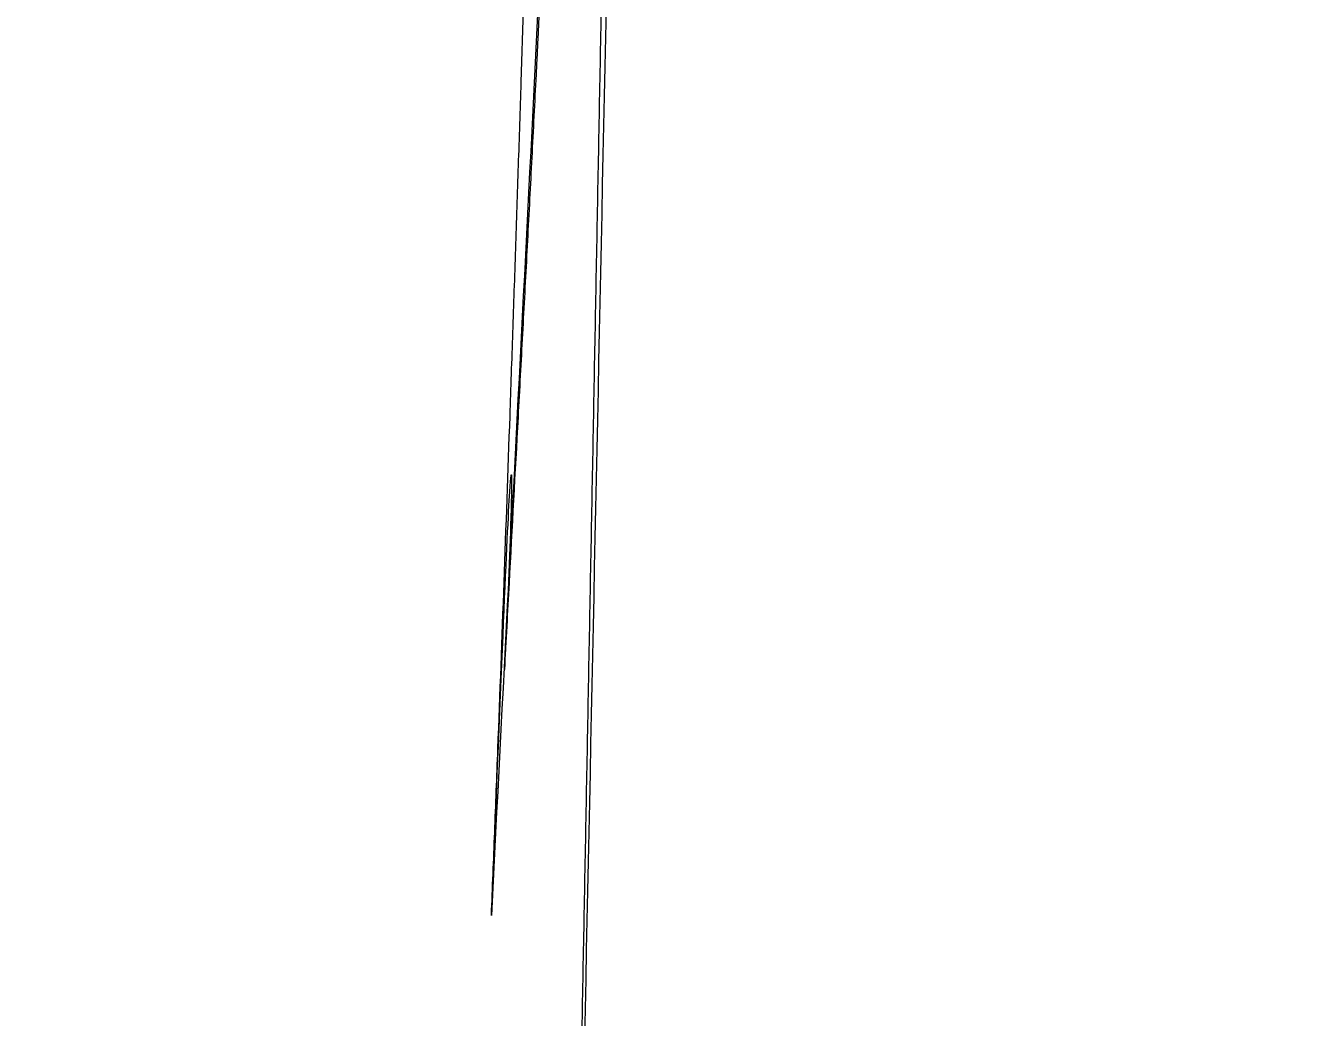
# Model space of a CAD drawing. Header units: millimetres. Extents: x 8883 to 11259, y -10160 to -6800.
# Drawn here: x 9721.9 to 9788.3, y -8529.9 to -8478.6 of the extents above; entities that cross this region are included whole.
import ezdxf

# ---------------------------------------------------------------- set-up
doc = ezdxf.new("R2010")
doc.units = ezdxf.units.MM
doc.layers.add('DIM', color=5, linetype='Continuous', lineweight=13)
doc.styles.add('ARIAL', font='arial.ttf')
doc.dimstyles.get("Standard").update_dxf_attribs({"dimtxt": 15, "dimasz": 15, "dimexe": 0.18, "dimexo": 0.0625, "dimgap": 4, "dimtad": 0, "dimdec": 1, "dimdsep": 46, "dimtxsty": 'ARIAL', "dimcen": 0, "dimclrd": 5, "dimclre": 5, "dimclrt": 5, "dimadec": 0, "dimazin": 0, "dimtfac": 1, "dimtdec": 1, "dimtofl": 0, "dimtmove": 0, "dimatfit": 3, "dimfxl": 1, "dimtolj": 1, "dimtzin": 0, "dimarcsym": 0})

# ---------------------------------------------------------------- blocks, each defined once
blk = doc.blocks.new('*D185')
at = {"layer": 'Defpoints', "color": 0, "transparency": 16777216}
for p in [(9678.596, -7626.145), (9989.37, -9683.127), (10114.894, -9683.127)]:
    blk.add_point(p, dxfattribs=at)
at = {"layer": 'DIM', "color": 5, "lineweight": -2, "transparency": 16777216}
for p, q in [((9678.658, -7626.145), (10115.074, -7626.145)), ((10114.894, -7644.145), (10114.894, -8614.508)), ((10114.894, -9665.127), (10114.894, -8694.764)), ((9989.433, -9683.127), (10115.074, -9683.127))]:
    blk.add_line(p, q, dxfattribs=at)
at = {"layer": 'DIM', "color": 5, "transparency": 16777216}
for points in [[(10111.894, -7644.145), (10117.894, -7644.145), (10114.894, -7626.145)], [(10111.894, -9665.127), (10117.894, -9665.127), (10114.894, -9683.127)]]:
    blk.add_solid(points, dxfattribs=at)
at = {"layer": 'DIM', "color": 5, "transparency": 16777216, "insert": (10114.894, -8654.636), "char_height": 18, "attachment_point": 5, "rotation": 90, "style": 'ARIAL'}
blk.add_mtext('\\A1;(2280)', dxfattribs=at)

msp = doc.modelspace()

# ---------------------------------------------------------------- linework, layer by layer
at = {"linetype": 'Continuous', "lineweight": 18}
for points, knots in [([(9745.912, -8524.608), (9745.969, -8523.174), (9746.083, -8520.305), (9746.304, -8514.568), (9746.57, -8507.393), (9746.825, -8500.213), (9747.022, -8494.467), (9747.168, -8490.158), (9747.311, -8485.85), (9747.498, -8480.105), (9747.82, -8469.959), (9748.082, -8461.249), (9748.252, -8455.413)], [0, 0, 0, 0, 0.062253, 0.124505, 0.24901, 0.373515, 0.435768, 0.498021, 0.560273, 0.622526, 0.747031, 1, 1, 1, 1]), ([(9749.425, -8455.689), (9749.17, -8461.495), (9748.766, -8470.159), (9748.263, -8480.254), (9747.969, -8485.972), (9747.745, -8490.261), (9747.517, -8494.552), (9747.21, -8500.275), (9746.897, -8506.056), (9746.662, -8510.406), (9746.583, -8511.894)], [0, 0, 0, 0, 0.310122, 0.462756, 0.539074, 0.615391, 0.691708, 0.768025, 0.92066, 1, 1, 1, 1]), ([(9745.912, -8524.608), (9746.464, -8511.279), (9746.721, -8504.874), (9746.976, -8500.935), (9746.986, -8502.01), (9746.841, -8506.333), (9746.72, -8509.059), (9746.583, -8511.894)], [0, 0, 0, 0, 0.405995, 0.405995, 0.739156, 0.739156, 1, 1, 1, 1])]:
    msp.add_open_spline(points, degree=3, knots=knots, dxfattribs=at)
for points, degree in [([(9749.33, -8456.337), (9748.312, -8479.075), (9747.059, -8501.822), (9745.912, -8524.608)], 3), ([(9749.33, -8456.337), (9748.312, -8479.075), (9747.059, -8501.822), (9745.912, -8524.608)], 3), ([(9750.133, -8559.868), (9750.811, -8527.403), (9751.489, -8494.937), (9752.168, -8462.471)], 3), ([(9750.038, -8560.068), (9750.953, -8511.633), (9751.867, -8463.198)], 2)]:
    msp.add_open_spline(points, degree=degree, dxfattribs=at)

# ---------------------------------------------------------------- dimensions: what is measured, and where the dimension line sits
at = {"layer": 'DIM', "color": 3}
dim = msp.add_linear_dim(base=(10114.894, -9683.127), p1=(9678.596, -7626.145), p2=(9989.37, -9683.127), angle=90, text='(2280)', dimstyle='Standard', override={"dimtxt": 18, "dimasz": 18, "dimgap": 5}, dxfattribs=at)
dim.commit()
dim.dimension.update_dxf_attribs({"geometry": '*D185', "text_midpoint": (10114.894, -8654.636)})

doc.saveas('drawing.dxf')
